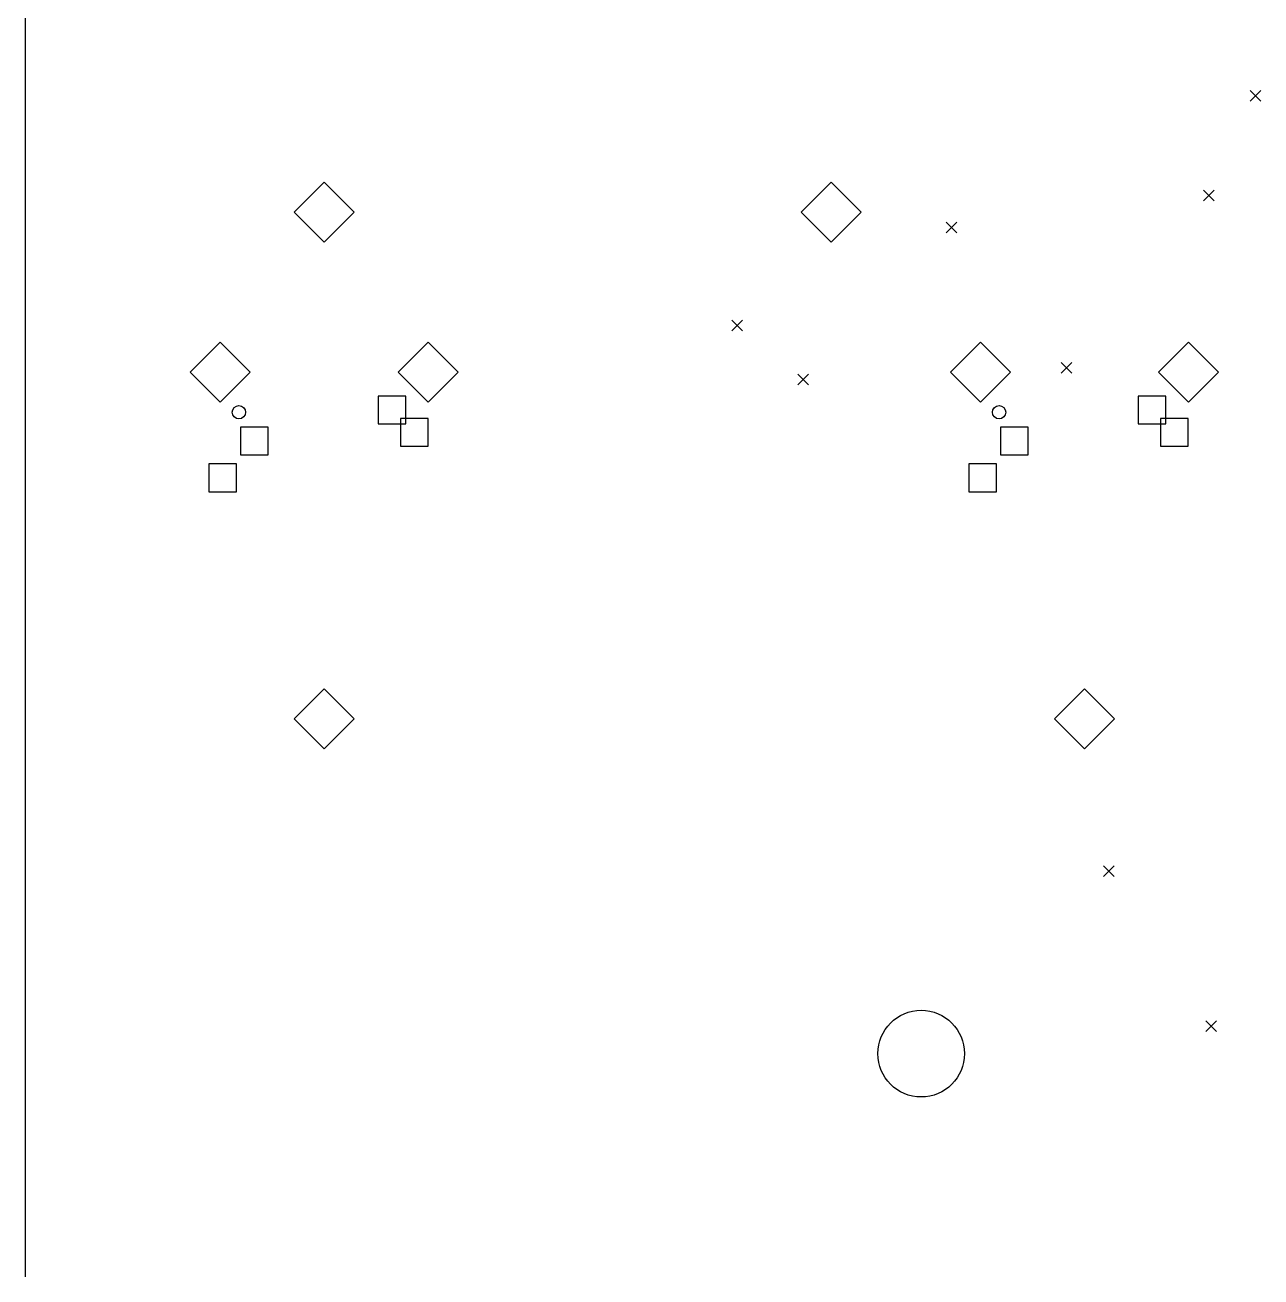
# Model space of a CAD drawing. Extents: x -0.1 to 15.2, y -5.9 to 0.
# Drawn here: x 0 to 1.824, y -4.92 to -3.072 of the extents above; entities that cross this region are included whole.
import ezdxf

# ---------------------------------------------------------------- set-up
doc = ezdxf.new("R2010")
doc.units = 0
doc.header["$MEASUREMENT"] = 0
doc.layers.add('BLACK', color=7, linetype='CONTINUOUS')

msp = doc.modelspace()

# ---------------------------------------------------------------- linework, layer by layer
at = {"layer": 'BLACK', "linetype": 'CONTINUOUS'}
for p, q in [((0, -0.12126), (0, -4.92047)), ((1.80866, -3.1685), (1.82441, -3.18425)), ((1.82441, -3.1685), (1.80866, -3.18425)), ((0.441732, -3.30413), (0.397441, -3.34843)), ((0.486024, -3.34843), (0.441732, -3.30413)), ((1.18976, -3.30413), (1.14547, -3.34843)), ((1.23406, -3.34843), (1.18976, -3.30413)), ((1.73976, -3.31575), (1.75551, -3.3315)), ((1.75551, -3.31575), (1.73976, -3.3315)), ((0.397441, -3.34843), (0.441732, -3.39272)), ((0.441732, -3.39272), (0.486024, -3.34843)), ((1.14547, -3.34843), (1.18976, -3.39272)), ((1.18976, -3.39272), (1.23406, -3.34843)), ((1.35984, -3.36299), (1.37559, -3.37874)), ((1.37559, -3.36299), (1.35984, -3.37874)), ((1.04331, -3.50787), (1.05906, -3.52362)), ((1.05906, -3.50787), (1.04331, -3.52362)), ((0.288189, -3.54035), (0.243898, -3.58465)), ((0.33248, -3.58465), (0.288189, -3.54035)), ((0.595276, -3.54035), (0.550984, -3.58465)), ((0.639567, -3.58465), (0.595276, -3.54035)), ((1.41024, -3.54035), (1.36594, -3.58465)), ((1.45453, -3.58465), (1.41024, -3.54035)), ((1.71732, -3.54035), (1.67303, -3.58465)), ((1.76161, -3.58465), (1.71732, -3.54035)), ((0.243898, -3.58465), (0.288189, -3.62894)), ((0.288189, -3.62894), (0.33248, -3.58465)), ((0.550984, -3.58465), (0.595276, -3.62894)), ((0.595276, -3.62894), (0.639567, -3.58465)), ((1.36594, -3.58465), (1.41024, -3.62894)), ((1.41024, -3.62894), (1.45453, -3.58465)), ((1.52953, -3.57008), (1.54528, -3.58583)), ((1.54528, -3.57008), (1.52953, -3.58583)), ((1.67303, -3.58465), (1.71732, -3.62894)), ((1.71732, -3.62894), (1.76161, -3.58465)), ((1.14075, -3.5876), (1.1565, -3.60335)), ((1.1565, -3.5876), (1.14075, -3.60335)), ((0.562194, -3.62009), (0.521271, -3.62009)), ((0.521271, -3.62009), (0.521271, -3.66101)), ((0.562194, -3.66101), (0.562194, -3.62009)), ((1.68424, -3.62009), (1.64332, -3.62009)), ((1.64332, -3.62009), (1.64332, -3.66101)), ((1.68424, -3.66101), (1.68424, -3.62009)), ((0.595068, -3.65277), (0.554145, -3.65277)), ((0.554145, -3.65277), (0.554145, -3.69369)), ((0.595068, -3.69369), (0.595068, -3.65277)), ((1.71712, -3.65277), (1.67619, -3.65277)), ((1.67619, -3.65277), (1.67619, -3.69369)), ((1.71712, -3.69369), (1.71712, -3.65277)), ((0.358848, -3.66556), (0.317924, -3.66556)), ((0.317924, -3.66556), (0.317924, -3.70649)), ((0.358848, -3.70649), (0.358848, -3.66556)), ((0.521271, -3.66101), (0.562194, -3.66101)), ((1.48089, -3.66556), (1.43997, -3.66556)), ((1.43997, -3.66556), (1.43997, -3.70649)), ((1.48089, -3.70649), (1.48089, -3.66556)), ((1.64332, -3.66101), (1.68424, -3.66101)), ((0.554145, -3.69369), (0.595068, -3.69369)), ((1.67619, -3.69369), (1.71712, -3.69369)), ((0.317924, -3.70649), (0.358848, -3.70649)), ((1.43997, -3.70649), (1.48089, -3.70649)), ((0.312194, -3.72009), (0.271271, -3.72009)), ((0.271271, -3.72009), (0.271271, -3.76101)), ((0.312194, -3.76101), (0.312194, -3.72009)), ((1.43424, -3.72009), (1.39332, -3.72009)), ((1.39332, -3.72009), (1.39332, -3.76101)), ((1.43424, -3.76101), (1.43424, -3.72009)), ((0.271271, -3.76101), (0.312194, -3.76101)), ((1.39332, -3.76101), (1.43424, -3.76101)), ((0.441732, -4.05217), (0.397441, -4.09646)), ((0.486024, -4.09646), (0.441732, -4.05217)), ((1.56378, -4.05217), (1.51949, -4.09646)), ((1.60807, -4.09646), (1.56378, -4.05217)), ((0.397441, -4.09646), (0.441732, -4.14075)), ((0.441732, -4.14075), (0.486024, -4.09646)), ((1.51949, -4.09646), (1.56378, -4.14075)), ((1.56378, -4.14075), (1.60807, -4.09646)), ((1.59213, -4.31339), (1.60787, -4.32913)), ((1.60787, -4.31339), (1.59213, -4.32913)), ((1.74291, -4.54252), (1.75866, -4.55827)), ((1.75866, -4.54252), (1.74291, -4.55827))]:
    msp.add_line(p, q, dxfattribs=at)
at = {"layer": 'BLACK'}
for centre, radius in [((0.315748, -3.6437), 0.009843), ((1.4378, -3.6437), 0.009843), ((1.32283, -4.59075), 0.063984)]:
    msp.add_circle(centre, radius, dxfattribs=at)

doc.saveas('drawing.dxf')
